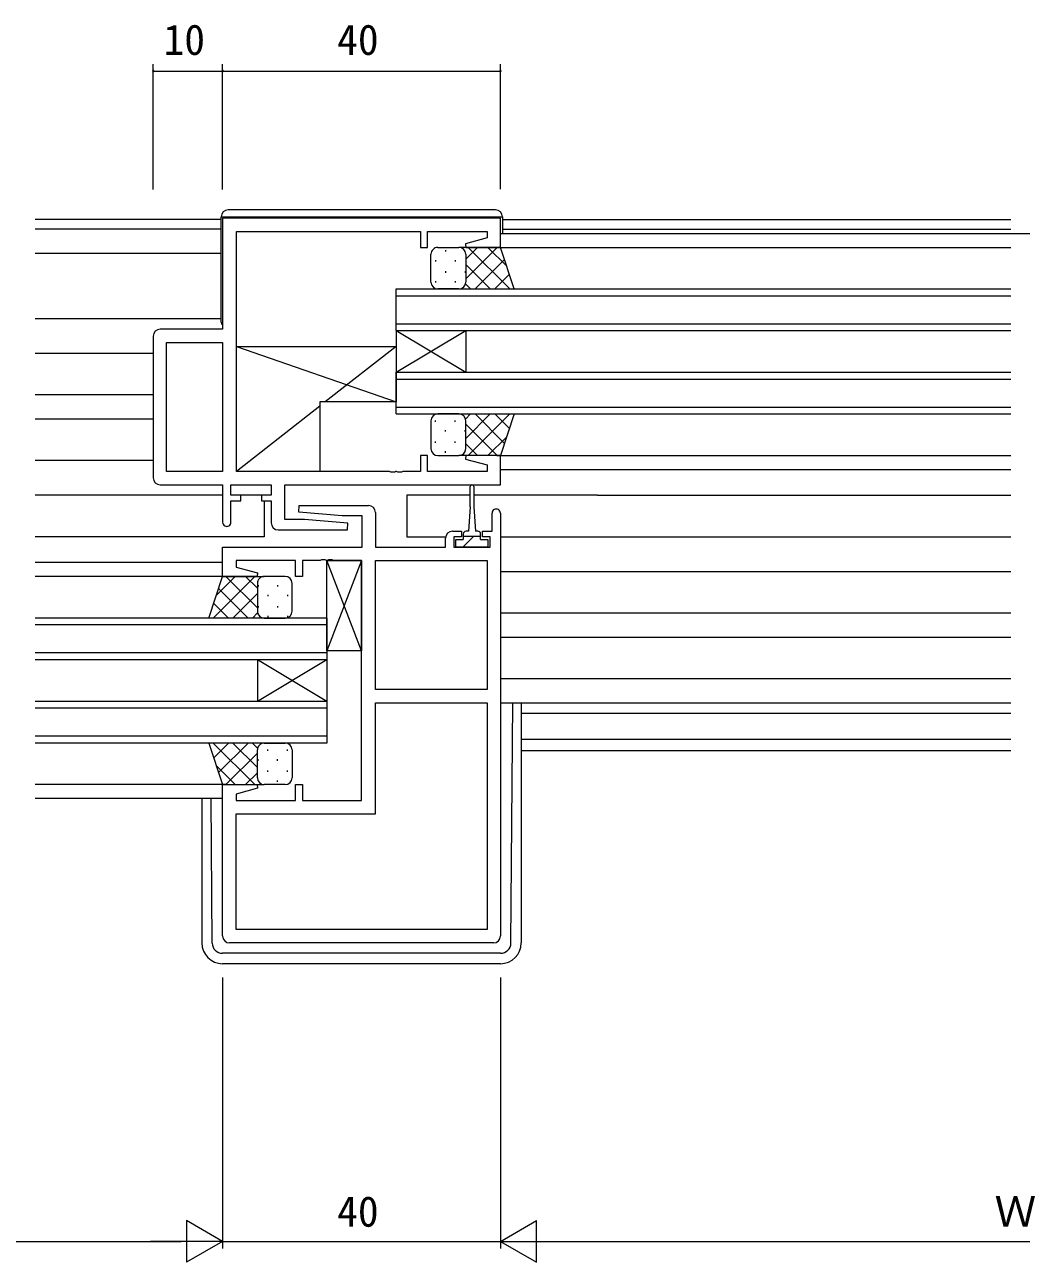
# Model space of a CAD drawing. Units: millimetres, scale not verified. Extents: x -567 to 567, y -403 to 403.
# Drawn here: x 27 to 170.5, y -189.3 to -11 of the extents above; entities that cross this region are included whole.
import ezdxf
from ezdxf.enums import TextEntityAlignment as Align

# ---------------------------------------------------------------- set-up
doc = ezdxf.new("R2010")
doc.units = ezdxf.units.MM
doc.header["$LTSCALE"] = 2
for name, color, linetype, lineweight in [('0-1_USER1', 6, 'Continuous', 9), ('0-2_YKK_ZWAK', 2, 'Continuous', 9), ('0-3_YKK_11', 4, 'Continuous', 9), ('0-4_YKK_12', 7, 'Continuous', 9)]:
    doc.layers.add(name, color=color, linetype=linetype, lineweight=lineweight)
doc.styles.add('ＭＳ ゴシック', font='')
doc.styles.get('ＭＳ ゴシック').set_extended_font_data('MS Gothic')

msp = doc.modelspace()

# ---------------------------------------------------------------- linework, layer by layer
at = {"layer": '0-1_USER1'}
for p, q in [((45.519, -34.762), (45.519, -16.703)), ((45.519, -17.703), (55.519, -17.703)), ((55.519, -34.703), (55.519, -16.703)), ((55.519, -34.762), (55.519, -16.703)), ((55.519, -17.703), (95.519, -17.703)), ((95.519, -34.703), (95.519, -16.703)), ((55.519, -148.301), (55.519, -187.301)), ((55.519, -148.301), (55.519, -187.301)), ((95.519, -148.301), (95.519, -187.301)), ((95.519, -148.301), (95.519, -187.301)), ((55.519, -186.301), (50.323, -183.301)), ((50.323, -183.301), (50.323, -189.301)), ((95.519, -186.301), (100.715, -183.301)), ((100.715, -189.301), (100.715, -183.301)), ((-63.481, -186.301), (49.519, -186.301)), ((55.519, -186.301), (45.126, -186.301)), ((55.519, -186.301), (50.323, -189.301)), ((55.519, -186.301), (95.519, -186.301)), ((95.519, -186.301), (100.715, -189.301)), ((95.519, -186.301), (105.911, -186.301)), ((101.519, -186.301), (239.519, -186.301))]:
    msp.add_line(p, q, dxfattribs=at)
for centre, start, end in [((45.519, -17.703), 0, 180), ((45.519, -17.703), 180, 0), ((55.519, -17.703), 0, 180), ((55.519, -17.703), 0, 180), ((55.519, -17.703), 180, 0), ((55.519, -17.703), 180, 0), ((95.519, -17.703), 0, 180), ((95.519, -17.703), 180, 0)]:
    msp.add_arc(centre, 0.106, start, end, dxfattribs=at)
at = {"layer": '0-2_YKK_ZWAK'}
for p, q in [((55.319, -39.103), (28.519, -39.103)), ((95.819, -39.103), (169.019, -39.103)), ((55.319, -40.503), (28.519, -40.503)), ((95.819, -40.503), (169.019, -40.503)), ((95.519, -41.103), (245.519, -41.104)), ((55.319, -44.003), (28.519, -44.003)), ((95.019, -43.103), (169.019, -43.103)), ((80.519, -55.103), (80.519, -49.103)), ((80.519, -49.103), (169.019, -49.103)), ((80.519, -50.103), (169.019, -50.103)), ((55.319, -53.403), (28.519, -53.403)), ((80.519, -54.103), (169.019, -54.103)), ((80.519, -55.103), (80.519, -61.103)), ((80.519, -55.103), (90.519, -61.103)), ((80.519, -61.103), (90.519, -55.103)), ((80.519, -55.103), (169.019, -55.103)), ((90.519, -55.103), (90.519, -61.103)), ((45.519, -58.403), (28.519, -58.403)), ((80.519, -67.103), (80.519, -61.103)), ((80.519, -61.103), (169.019, -61.103)), ((80.519, -62.103), (169.019, -62.103)), ((45.519, -64.357), (28.519, -64.357)), ((80.519, -66.103), (169.019, -66.103)), ((80.519, -67.103), (169.019, -67.103)), ((45.519, -67.85), (28.519, -67.85)), ((45.519, -73.803), (28.519, -73.803)), ((95.019, -73.103), (97.519, -73.103)), ((95.019, -73.103), (169.019, -73.103)), ((95.519, -75.103), (169.019, -75.103)), ((55.519, -78.803), (28.519, -78.803)), ((61.519, -78.803), (57.819, -78.803)), ((61.519, -79.603), (61.519, -84.803)), ((91.169, -78.803), (82.019, -78.803)), ((82.019, -78.803), (82.019, -84.803)), ((109.519, -78.803), (91.669, -78.803)), ((109.519, -78.803), (169.019, -78.803)), ((61.519, -84.803), (28.519, -84.803)), ((82.019, -84.803), (87.639, -84.803)), ((95.519, -84.803), (169.019, -84.803)), ((55.519, -88.503), (28.519, -88.503)), ((55.519, -90.503), (28.519, -90.503)), ((95.519, -89.803), (169.019, -89.803)), ((95.519, -95.757), (169.019, -95.757)), ((70.519, -96.503), (28.519, -96.503)), ((70.519, -97.503), (28.519, -97.503)), ((70.519, -96.503), (70.519, -102.503)), ((95.519, -99.25), (169.019, -99.25)), ((70.519, -101.503), (28.519, -101.503)), ((70.519, -102.503), (28.519, -102.503)), ((60.519, -102.503), (60.519, -108.503)), ((70.519, -102.503), (60.519, -108.503)), ((70.519, -108.503), (60.519, -102.503)), ((70.519, -102.503), (70.519, -108.503)), ((95.519, -105.203), (169.019, -105.203)), ((70.519, -108.503), (28.519, -108.503)), ((70.519, -108.503), (70.519, -114.503)), ((70.519, -109.503), (28.519, -109.503)), ((98.519, -110.203), (169.019, -110.203)), ((70.519, -113.503), (28.519, -113.503)), ((98.519, -113.973), (169.019, -113.973)), ((70.519, -114.503), (28.519, -114.503)), ((98.519, -115.603), (169.019, -115.603)), ((56.019, -120.503), (28.519, -120.503)), ((55.519, -122.503), (28.519, -122.503))]:
    msp.add_line(p, q, dxfattribs=at)
at = {"layer": '0-3_YKK_11'}
for p, q in [((55.319, -53.903), (55.319, -38.703)), ((94.819, -37.703), (56.319, -37.703)), ((85.519, -48.103), (85.519, -44.103)), ((86.519, -43.103), (89.519, -43.103)), ((87.599, -43.523), (87.599, -43.723)), ((90.429, -43.689), (90.429, -43.723)), ((90.519, -44.795), (92.21, -43.103)), ((90.519, -47.623), (95.039, -43.103)), ((90.519, -44.103), (90.519, -48.103)), ((90.519, -44.103), (90.519, -48.103)), ((90.887, -43.103), (96.887, -49.103)), ((93.715, -43.103), (96.42, -45.808)), ((86.184, -44.938), (86.184, -45.138)), ((89.014, -44.938), (89.014, -45.138)), ((90.519, -45.564), (94.058, -49.103)), ((91.867, -49.103), (96.106, -44.865)), ((86.184, -47.968), (86.184, -48.168)), ((87.599, -46.553), (87.599, -46.753)), ((89.014, -47.968), (89.014, -48.168)), ((90.429, -46.553), (90.429, -46.753)), ((94.696, -49.103), (96.813, -46.986)), ((89.519, -49.103), (86.519, -49.103)), ((90.486, -48.359), (91.23, -49.103)), ((57.519, -57.373), (80.519, -65.373)), ((80.519, -57.373), (70.297, -65.373)), ((69.519, -65.982), (57.519, -75.373)), ((89.519, -67.103), (86.519, -67.103)), ((90.486, -67.848), (91.23, -67.103)), ((90.519, -70.643), (94.058, -67.103)), ((90.887, -73.103), (96.887, -67.103)), ((91.867, -67.103), (96.106, -71.342)), ((94.696, -67.103), (96.813, -69.221)), ((85.519, -68.103), (85.519, -72.103)), ((86.184, -68.238), (86.184, -68.038)), ((87.599, -69.653), (87.599, -69.453)), ((89.014, -68.238), (89.014, -68.038)), ((90.429, -69.653), (90.429, -69.453)), ((90.519, -72.103), (90.519, -68.103)), ((90.519, -72.103), (90.519, -68.103)), ((90.519, -68.583), (95.039, -73.103)), ((86.184, -71.268), (86.184, -71.068)), ((89.014, -71.268), (89.014, -71.068)), ((93.715, -73.103), (96.42, -70.398)), ((87.599, -72.683), (87.599, -72.483)), ((90.429, -72.518), (90.429, -72.483)), ((90.519, -71.412), (92.21, -73.103)), ((86.519, -73.103), (89.519, -73.103)), ((91.169, -80.503), (91.169, -77.553)), ((91.169, -80.503), (90.919, -84.003)), ((90.169, -84.403), (90.169, -85.203)), ((90.169, -84.703), (92.669, -84.703)), ((90.919, -84.003), (90.569, -84.003)), ((92.269, -84.003), (91.919, -84.003)), ((92.669, -85.203), (92.669, -84.403)), ((75.519, -101.233), (70.519, -88.233)), ((75.519, -88.233), (70.519, -101.233)), ((60.15, -90.503), (54.15, -96.503)), ((57.322, -90.503), (54.617, -93.208)), ((60.519, -95.023), (55.999, -90.503)), ((60.519, -92.195), (58.827, -90.503)), ((64.519, -90.503), (61.519, -90.503)), ((59.17, -96.503), (54.932, -92.265)), ((60.519, -91.503), (60.519, -95.503)), ((60.519, -91.503), (60.519, -95.503)), ((60.609, -91.753), (60.609, -91.953)), ((63.439, -91.753), (63.439, -91.953)), ((65.519, -95.503), (65.519, -91.503)), ((56.342, -96.503), (54.224, -94.386)), ((60.519, -92.964), (56.979, -96.503)), ((62.024, -93.168), (62.024, -93.368)), ((64.854, -93.168), (64.854, -93.368)), ((60.552, -95.759), (59.807, -96.503)), ((60.609, -94.783), (60.609, -94.983)), ((62.024, -96.198), (62.024, -96.398)), ((63.439, -94.783), (63.439, -94.983)), ((64.854, -96.198), (64.854, -96.398)), ((61.519, -96.503), (64.519, -96.503)), ((95.519, -108.702), (169.019, -108.702)), ((97.03, -143.313), (97.303, -108.702)), ((98.518, -108.702), (98.518, -143.301)), ((60.15, -120.503), (54.15, -114.503)), ((56.342, -114.503), (54.224, -116.621)), ((59.17, -114.503), (54.932, -118.742)), ((60.519, -118.043), (56.979, -114.503)), ((60.552, -115.248), (59.807, -114.503)), ((60.519, -119.503), (60.519, -115.503)), ((60.519, -119.503), (60.519, -115.503)), ((61.519, -114.503), (64.519, -114.503)), ((62.024, -115.638), (62.024, -115.438)), ((64.854, -115.638), (64.854, -115.438)), ((65.519, -115.503), (65.519, -119.503)), ((60.519, -115.983), (55.999, -120.503)), ((60.609, -117.053), (60.609, -116.853)), ((63.439, -117.053), (63.439, -116.853)), ((57.322, -120.503), (54.617, -117.798)), ((60.519, -118.812), (58.827, -120.503)), ((62.024, -118.668), (62.024, -118.468)), ((64.854, -118.668), (64.854, -118.468)), ((60.609, -119.918), (60.609, -119.883)), ((64.519, -120.503), (61.519, -120.503)), ((63.439, -120.083), (63.439, -119.883)), ((52.518, -122.503), (52.518, -143.301)), ((54.006, -143.313), (53.842, -122.503)), ((95.53, -144.801), (55.506, -144.801)), ((95.518, -146.301), (55.518, -146.301))]:
    msp.add_line(p, q, dxfattribs=at)
for points in [[(55.319, -38.703), (55.819, -38.703), (95.319, -38.703)], [(95.319, -38.703), (95.819, -38.703), (95.819, -41.103)], [(89.519, -49.103), (97.519, -49.103), (95.519, -43.103), (89.519, -43.103)], [(89.519, -67.103), (97.519, -67.103), (95.519, -73.103), (89.519, -73.103)], [(91.669, -77.553), (91.669, -80.503), (91.919, -84.003)], [(92.669, -85.203), (93.719, -85.203), (93.719, -86.303), (89.119, -86.303), (89.119, -85.203), (90.169, -85.203)], [(90.096, -86.303), (91.419, -84.981), (91.696, -84.703)], [(61.519, -96.503), (53.519, -96.503), (55.519, -90.503), (61.519, -90.503)], [(61.519, -114.503), (53.519, -114.503), (55.519, -120.503), (61.519, -120.503)]]:
    msp.add_lwpolyline(points, dxfattribs=at)
for points in [[(57.519, -75.373), (57.519, -57.373), (80.519, -57.373), (80.519, -65.373), (69.519, -65.373), (69.519, -75.373)], [(75.519, -101.233), (70.519, -101.233), (70.519, -88.233), (75.519, -88.233)]]:
    msp.add_lwpolyline(points, close=True, dxfattribs=at)
for centre, radius, start, end in [((56.319, -38.703), 1, 90, 180), ((94.819, -38.703), 1, 0, 90), ((86.519, -44.103), 1, 89.9999, 179.9999), ((89.519, -44.103), 1, 359.9999, 89.9999), ((89.519, -44.103), 1, 359.9999, 89.9999), ((86.519, -48.103), 1, 179.9999, 269.9999), ((89.519, -48.103), 1, 269.9999, 359.9999), ((89.519, -48.103), 1, 269.9999, 359.9999), ((55.819, -53.903), 0.5, 180, 233.1301), ((86.519, -68.103), 1, 90.0001, 180.0001), ((89.519, -68.103), 1, 0.0001, 90.0001), ((89.519, -68.103), 1, 0.0001, 90.0001), ((86.519, -72.103), 1, 180.0001, 270.0001), ((89.519, -72.103), 1, 270.0001, 0.0001), ((89.519, -72.103), 1, 270.0001, 0.0001), ((91.419, -77.553), 0.25, 0, 180), ((90.569, -84.403), 0.4, 90, 180), ((92.269, -84.403), 0.4, 0, 90), ((61.519, -91.503), 1, 90.0001, 180.0001), ((61.519, -91.503), 1, 90.0001, 180.0001), ((64.519, -91.503), 1, 0.0001, 90.0001), ((61.519, -95.503), 1, 180.0001, 270.0001), ((61.519, -95.503), 1, 180.0001, 270.0001), ((64.519, -95.503), 1, 270.0001, 0.0001), ((61.519, -115.503), 1, 89.9999, 179.9999), ((61.519, -115.503), 1, 89.9999, 179.9999), ((64.519, -115.503), 1, 359.9999, 89.9999), ((61.519, -119.503), 1, 179.9999, 269.9999), ((61.519, -119.503), 1, 179.9999, 269.9999), ((64.519, -119.503), 1, 269.9999, 359.9999), ((55.518, -143.301), 3, 180, 270), ((55.506, -143.301), 1.5, 180.45233, 270), ((95.518, -143.301), 3, 270, 0), ((95.53, -143.301), 1.5, 270, 359.54767)]:
    msp.add_arc(centre, radius, start, end, dxfattribs=at)
at = {"layer": '0-4_YKK_12'}
for p, q in [((45.519, -55.903), (45.519, -76.303)), ((55.519, -56.833), (55.519, -75.373)), ((95.519, -81.403), (95.519, -142.303)), ((93.589, -88.233), (93.589, -106.773)), ((93.589, -141.373), (57.449, -141.373)), ((94.519, -143.303), (56.519, -143.303))]:
    msp.add_line(p, q, dxfattribs=at)
for points in [[(95.519, -38.903), (55.519, -38.903), (55.519, -54.903), (46.519, -54.903)], [(63.519, -83.803), (73.497, -83.803), (73.539, -82.847), (67.326, -82.303), (64.449, -82.303), (64.449, -77.303), (95.519, -77.303), (95.519, -73.103), (90.558, -73.103), (90.489, -73.626), (93.589, -74.456), (93.589, -75.373), (85.019, -75.373), (85.019, -73.103), (84.019, -73.103), (84.019, -75.373), (81.477, -75.373), (81.294, -75.493), (80.744, -75.493), (80.56, -75.373), (80.477, -75.373), (80.294, -75.493), (79.744, -75.493), (79.56, -75.373), (57.519, -75.373), (57.519, -40.833), (84.019, -40.833), (84.019, -43.103), (85.019, -43.103), (85.019, -40.833), (93.589, -40.833), (93.589, -41.751), (90.489, -42.581), (90.558, -43.103), (95.519, -43.103), (95.519, -38.903)], [(46.519, -77.303), (55.519, -77.303), (55.519, -82.703)], [(56.719, -82.703), (56.719, -79.603), (58.119, -79.603), (58.119, -78.803), (56.719, -78.803), (56.719, -77.303), (62.519, -77.303), (62.519, -78.803), (61.119, -78.803), (61.119, -79.603), (62.519, -79.603), (62.519, -82.803)], [(55.519, -142.303), (55.519, -120.503), (60.479, -120.503), (60.548, -121.026), (57.449, -121.856), (57.449, -122.773), (66.019, -122.773), (66.019, -120.503), (67.019, -120.503), (67.019, -122.773), (75.519, -122.773), (75.519, -88.233), (71.477, -88.233), (71.294, -88.113), (70.744, -88.113), (70.56, -88.233), (70.477, -88.233), (70.294, -88.113), (69.744, -88.113), (69.56, -88.233), (67.019, -88.233), (67.019, -90.503), (66.019, -90.503), (66.019, -88.233), (57.449, -88.233), (57.449, -89.151), (60.548, -89.981), (60.479, -90.503), (55.519, -90.503), (55.519, -86.303), (75.589, -86.303), (75.589, -81.803), (72.712, -81.803), (66.499, -81.26), (66.541, -80.303), (76.519, -80.303)], [(77.519, -81.303), (77.519, -86.303), (87.619, -86.303), (87.619, -85.003)], [(88.619, -84.003), (89.919, -84.003), (89.919, -84.803), (88.819, -84.803), (88.819, -86.303), (94.019, -86.303), (94.019, -84.803), (92.919, -84.803), (92.919, -84.003), (94.319, -84.003), (94.319, -81.403)]]:
    msp.add_lwpolyline(points, dxfattribs=at)
for points in [[(55.519, -56.833), (55.519, -75.373), (47.449, -75.373), (47.449, -56.833)], [(93.589, -88.233), (93.589, -106.773), (77.519, -106.773), (77.519, -88.233)], [(93.589, -141.373), (57.449, -141.373), (57.449, -124.703), (77.519, -124.703), (77.519, -108.703), (93.589, -108.703)]]:
    msp.add_lwpolyline(points, close=True, dxfattribs=at)
for centre, radius, start, end in [((46.519, -55.903), 1, 90.00001, 179.99999), ((46.519, -76.303), 1, 180.00001, 269.99999), ((76.519, -81.303), 1, 0.00001, 89.99999), ((94.919, -81.403), 0.6, 359.99999, 180.00001), ((56.119, -82.703), 0.6, 179.99999, 0.00001), ((63.519, -82.803), 1, 180.00001, 269.99999), ((88.619, -85.003), 1, 90.00001, 179.99999), ((56.519, -142.303), 1, 180.00001, 269.99999), ((94.519, -142.303), 1, 270.00001, 359.99999)]:
    msp.add_arc(centre, radius, start, end, dxfattribs=at)

# ---------------------------------------------------------------- texts
at = {"layer": '0-1_USER1', "style": 'ＭＳ ゴシック'}
for s, p in [('10', (46.999, -16.703)), ('40', (71.999, -16.703)), ('40', (71.999, -185.501)), ('Ｗ', (166.679, -185.501))]:
    msp.add_text(s, height=4.399, dxfattribs=at).set_placement(p, align=Align.BOTTOM_LEFT)

doc.saveas('drawing.dxf')
